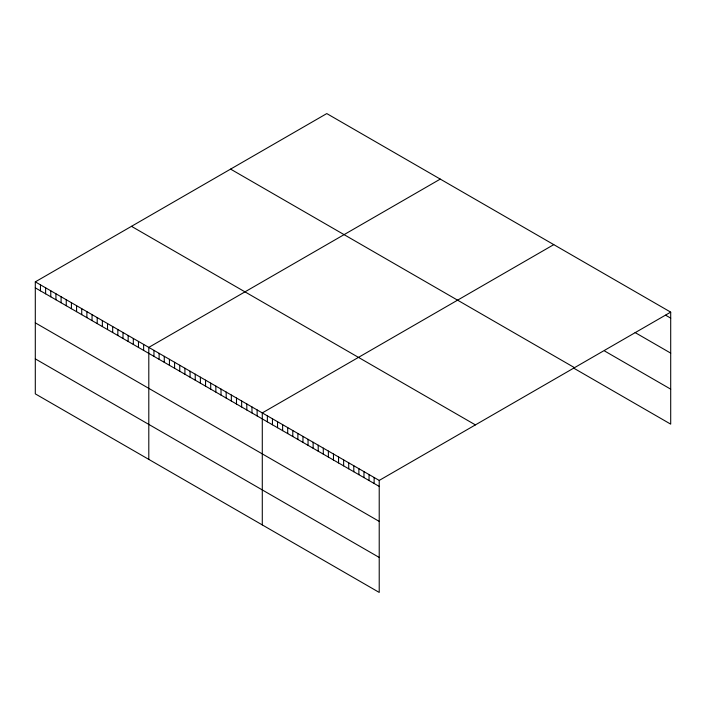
<?xml version="1.0" encoding="UTF-8"?>
<svg xmlns="http://www.w3.org/2000/svg" width="706" height="706" viewBox="0 0 706 706"><rect width="100%" height="100%" fill="white"/><g stroke="black" fill="none" stroke-linecap="round" stroke-linejoin="round"><path stroke-width="1.06" d="M35.3 281.862L379.219 480.424L379.219 592.422L35.3 393.86L35.3 281.862L326.781 113.578L670.7 312.14L670.7 424.138L574.102 368.364M440.27 179.103L148.798 347.387L148.798 459.385M553.769 244.629L262.288 412.913L262.288 524.911M379.219 480.424L670.7 312.14M665.617 315.203L670.7 318.132M635.109 332.57L670.7 353.115M604.61 350.997L670.7 389.156M230.588 169.113L574.516 367.676M131.484 226.335L475.412 424.897M35.3 287.854L379.219 486.416M35.3 322.836L379.219 521.399M35.3 358.877L379.219 557.44M374.136 477.494L374.136 483.486M369.053 474.556L369.053 480.548M363.969 471.617L363.969 477.609M358.886 468.687L358.886 474.679M353.803 465.748L353.803 471.74M348.72 462.818L348.72 468.802M343.637 459.88L343.637 465.872M338.553 456.941L338.553 462.933M333.47 454.011L333.47 460.003M328.378 451.072L328.378 457.064M323.295 448.142L323.295 454.126M318.212 445.204L318.212 451.196M313.129 442.265L313.129 448.257M308.045 439.335L308.045 445.327M302.962 436.396L302.962 442.388M297.879 433.466L297.879 439.45M292.796 430.528L292.796 436.52M287.713 427.589L287.713 433.581M282.629 424.659L282.629 430.651M277.537 421.72L277.537 427.712M272.454 418.782L272.454 424.774M267.371 415.852L267.371 421.844M257.134 409.939L257.134 415.931M251.971 406.956L251.971 412.948M246.809 403.982L246.809 409.974M241.655 400.999L241.655 406.991M236.492 398.025L236.492 404.017M231.339 395.042L231.339 401.034M226.176 392.068L226.176 398.06M221.022 389.085L221.022 395.078M215.859 386.111L215.859 392.104M210.697 383.129L210.697 389.121M205.543 380.155L205.543 386.147M200.38 377.172L200.38 383.164M195.227 374.198L195.227 380.19M190.064 371.215L190.064 377.207M184.91 368.241L184.91 374.233M179.748 365.258L179.748 371.25M174.585 362.284L174.585 368.276M169.431 359.301L169.431 365.293M164.269 356.327L164.269 362.319M159.115 353.344L159.115 359.336M153.952 350.37L153.952 356.362M143.636 344.413L143.636 350.405M138.473 341.43L138.473 347.423M133.319 338.456L133.319 344.449M128.157 335.474L128.157 341.466M123.003 332.5L123.003 338.492M117.84 329.517L117.84 335.509M112.686 326.543L112.686 332.535M107.524 323.56L107.524 329.552M102.361 320.586L102.361 326.578M97.207 317.603L97.207 323.595M92.045 314.629L92.045 320.621M86.891 311.646L86.891 317.638M81.728 308.672L81.728 314.664M76.575 305.689L76.575 311.681M71.412 302.715L71.412 308.707M66.249 299.732L66.249 305.724M61.095 296.758L61.095 302.75M55.933 293.775L55.933 299.768M50.779 290.801L50.779 296.794M45.616 287.819L45.616 293.811M40.463 284.845L40.463 290.837"/></g></svg>
